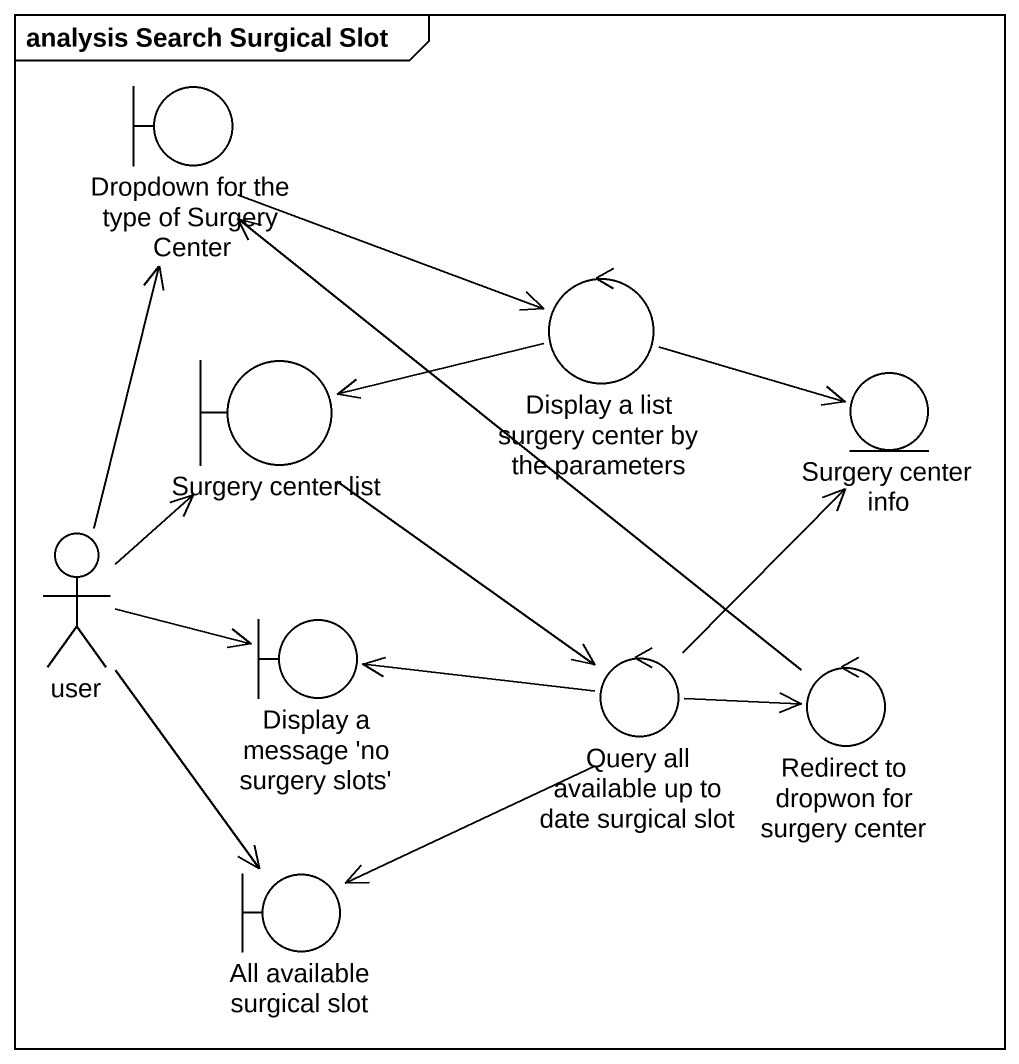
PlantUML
@startuml
mainframe analysis Search Surgical Slot
boundary "Dropdown for the type of Surgery Center" as Dropdown_for_the_type_of
boundary "Surgery center list" as Surgery_center_list
control "Display a list surgery center by the parameters" as Display_a_list_surgery
entity "Surgery center info" as Surgery_center_info
actor user
boundary "Display a message 'no surgery slots'" as Display_a_message_no
control "Query all available up to date surgical slot" as Query_all_available_up_to
control "Redirect to dropwon for surgery center" as Redirect_to_dropwon_for
boundary "All available surgical slot" as All_available_surgical_slot
Dropdown_for_the_type_of -right-> Display_a_list_surgery
Surgery_center_list --> Query_all_available_up_to
Display_a_list_surgery -left-> Surgery_center_list
Display_a_list_surgery -right-> Surgery_center_info
user -up-> Dropdown_for_the_type_of
user -up-> Surgery_center_list
user -right-> Display_a_message_no
user --> All_available_surgical_slot
Query_all_available_up_to -up-> Surgery_center_info
Query_all_available_up_to -left-> Display_a_message_no
Query_all_available_up_to -right-> Redirect_to_dropwon_for
Query_all_available_up_to -left-> All_available_surgical_slot
Redirect_to_dropwon_for -up-> Dropdown_for_the_type_of
@enduml
